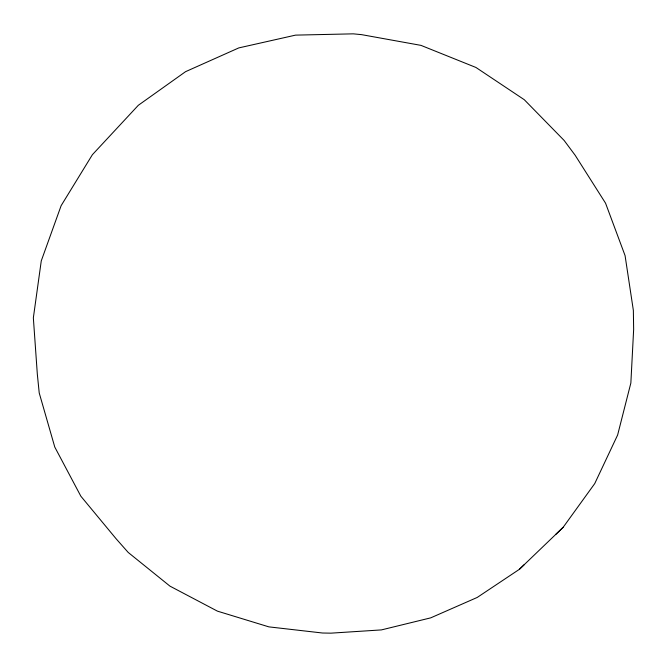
<?xml version="1.0" encoding="UTF-8"?>
<svg xmlns="http://www.w3.org/2000/svg" width="667" height="667" viewBox="0 0 667 667"><rect width="100%" height="100%" fill="white"/><g stroke="black" fill="none" stroke-linecap="round" stroke-linejoin="round"><path stroke-width="1" d="M563.165 527.289L594.731 483.592L617.634 434.992L630.857 383.025L633.65 329.448L633.358 310.388L625.071 255.603L605.553 203.185L575.162 155.269L564.124 140.437L524.279 99.708L475.946 67.467L420.977 45.373L361.631 34.651L353.293 33.842L295.564 35.126L238.794 47.907L185.576 71.661L138.319 105.294L92.396 154.694L61.131 205.669L41.271 260.872L33.35 317.851L37.327 374.17L39.22 392.946L54.777 447.057L80.849 496.206L116.083 538.736L128.222 552.459L169.943 586.126L217.425 611.139L268.884 626.872L322.528 633.016L330.899 633.158L381.416 629.906L430.715 617.859L477.213 597.449L519.393 569.318L563.165 527.289L555.844 534.334M519.393 569.318L524.137 564.741"/></g></svg>
